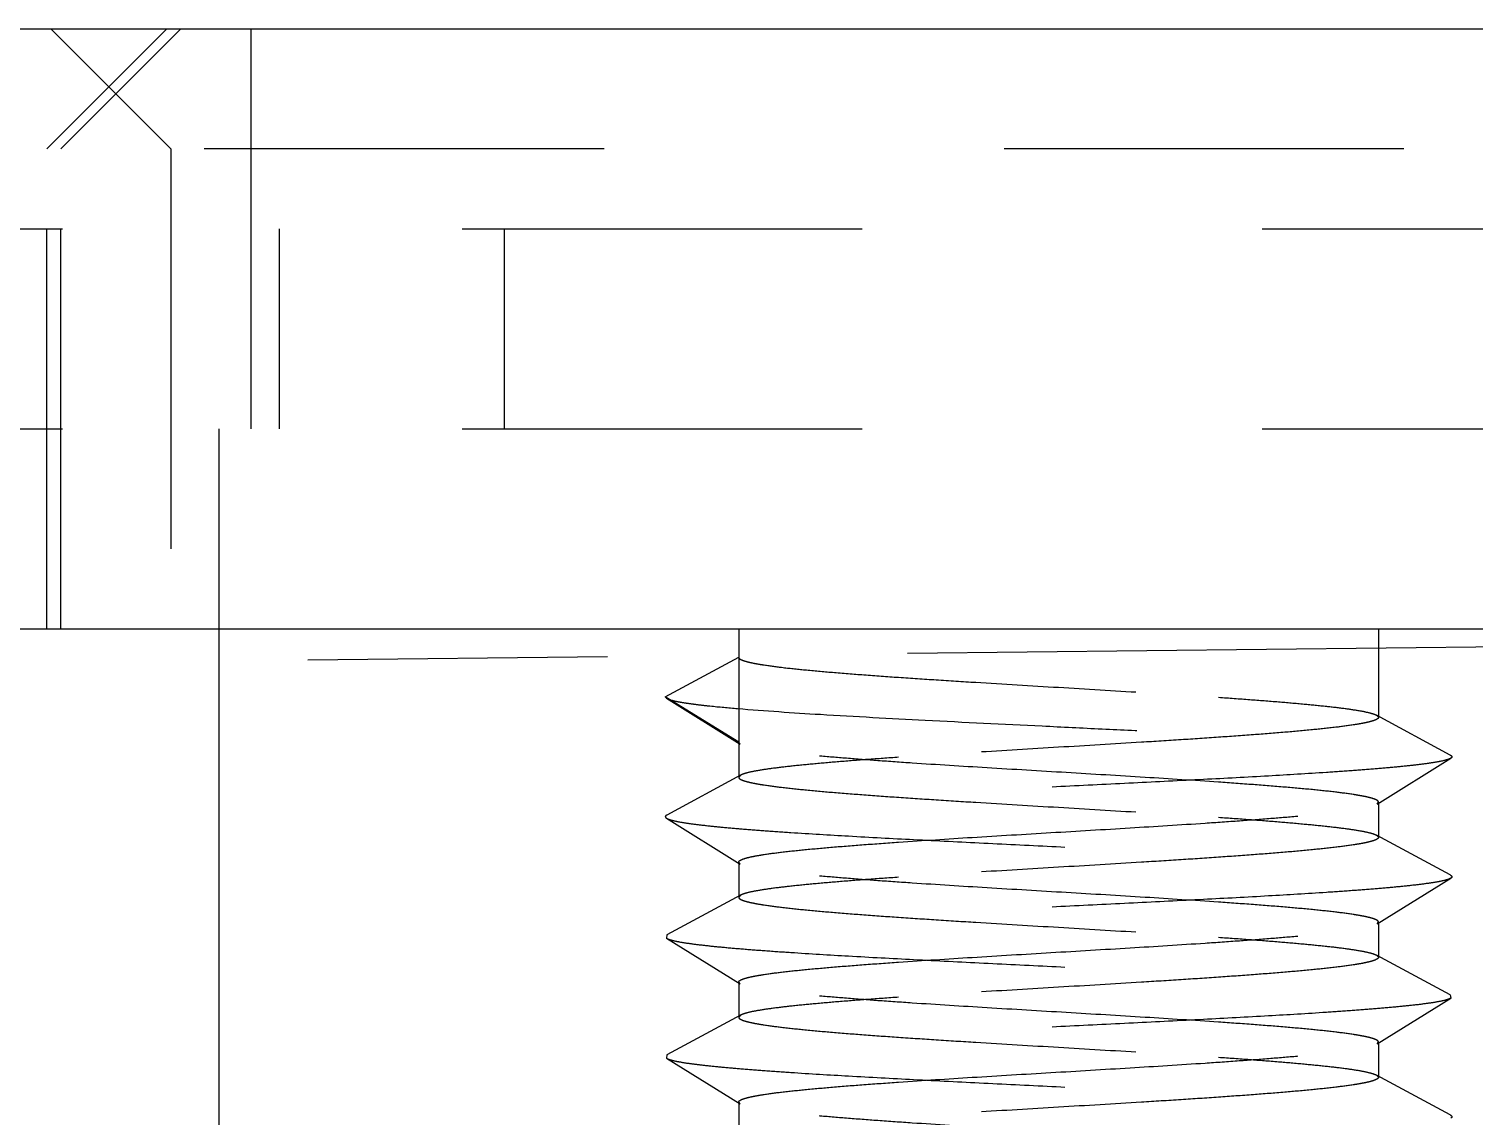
# Model space of a CAD drawing. Header units: inches. Extents: x 504 to 965, y -420 to -94.
# Drawn here: x 722.271 to 725.885, y -335.445 to -332.727 of the extents above; entities that cross this region are included whole.
import ezdxf

# ---------------------------------------------------------------- set-up
doc = ezdxf.new("R2010")
doc.units = ezdxf.units.IN
doc.header["$LTSCALE"] = 10
doc.header["$MEASUREMENT"] = 0
doc.linetypes.add('CENTER', pattern=[0.6, 0.375, -0.075, 0.075, -0.075])
doc.linetypes.add('HIDDEN', pattern=[0.2, 0.1, -0.1])
doc.layers.get('0').update_dxf_attribs({"linetype": 'CONTINUOUS'})
doc.layers.add('02___PRT_ALL_AXES', color=7, linetype='CONTINUOUS')
doc.layers.add('DEFAULT_2', color=8, linetype='HIDDEN')

msp = doc.modelspace()

# ---------------------------------------------------------------- linework, layer by layer
at = {"color": 7, "linetype": 'Continuous'}
for p, q in [((577.5555, -332.7269), (895.8513, -332.7269)), ((577.5555, -334.2269), (895.8513, -334.2269))]:
    msp.add_line(p, q, dxfattribs=at)
at = {"linetype": 'CENTER'}
msp.add_arc((736.7034, -1690.9897), 1356.7628, 83.2637115, 96.7362885, dxfattribs=at)
at = {"layer": '02___PRT_ALL_AXES', "color": 8, "linetype": 'HIDDEN'}
msp.add_line((722.7463, -333.7269), (722.7463, -334.2269), dxfattribs=at)
at = {"layer": '02___PRT_ALL_AXES', "color": 7, "linetype": 'Continuous'}
msp.add_line((722.7463, -334.2269), (722.7463, -337.6269), dxfattribs=at)
at = {"layer": 'DEFAULT_2', "color": 8, "linetype": 'HIDDEN'}
for p, q in [((722.6163, -332.7269), (722.3163, -333.0269)), ((722.6263, -333.0269), (722.3263, -332.7269)), ((722.3513, -333.0269), (722.6513, -332.7269)), ((722.8263, -332.7269), (722.8263, -334.2269)), ((871.71, -333.0269), (584.8213, -333.0269)), ((722.3163, -334.2269), (722.3163, -333.0269)), ((722.3513, -334.2269), (722.3513, -333.0269)), ((722.6263, -333.0269), (722.6263, -334.2269)), ((717.355, -333.2269), (727.6176, -333.2269)), ((722.8976, -333.7269), (722.8976, -333.2269)), ((723.4607, -333.7269), (723.4607, -333.2269)), ((717.355, -333.7269), (727.6176, -333.7269)), ((724.0463, -334.2269), (724.0463, -334.5983)), ((725.6463, -334.2269), (725.6463, -334.4483)), ((723.8628, -334.3969), (724.0463, -334.2983)), ((724.0463, -334.5105), (723.8628, -334.3969)), ((723.8628, -334.3969), (723.8658, -334.4007)), ((723.8658, -334.4007), (724.05, -334.5151)), ((725.8258, -334.5426), (725.6414, -334.443)), ((725.6414, -334.443), (725.6463, -334.4483)), ((724.05, -334.5151), (724.0463, -334.5105)), ((725.6426, -334.6651), (725.8268, -334.5507)), ((724.0512, -334.593), (723.8668, -334.6926)), ((724.0512, -334.593), (724.0463, -334.5983)), ((725.6426, -334.6651), (725.6463, -334.6605)), ((725.6463, -334.6605), (725.6463, -334.7483)), ((723.8658, -334.7007), (724.05, -334.8151)), ((725.8258, -334.8426), (725.6414, -334.743)), ((725.6414, -334.743), (725.6463, -334.7483)), ((724.0463, -334.8105), (724.0463, -334.8983)), ((724.05, -334.8151), (724.0463, -334.8105)), ((725.6426, -334.9651), (725.8268, -334.8507)), ((724.0512, -334.893), (723.8668, -334.9926)), ((724.0512, -334.893), (724.0463, -334.8983)), ((725.6426, -334.9651), (725.6463, -334.9605)), ((725.6463, -334.9605), (725.6463, -335.0483)), ((723.8668, -334.9926), (723.8658, -335.0007)), ((723.8658, -335.0007), (724.05, -335.1151)), ((725.8258, -335.1426), (725.6414, -335.043)), ((725.6414, -335.043), (725.6463, -335.0483)), ((724.0463, -335.1105), (724.0463, -335.1983)), ((724.05, -335.1151), (724.0463, -335.1105)), ((725.6426, -335.2651), (725.8268, -335.1507)), ((725.8258, -335.1426), (725.8268, -335.1507)), ((724.0512, -335.193), (723.8668, -335.2926)), ((724.0512, -335.193), (724.0463, -335.1983)), ((725.6426, -335.2651), (725.6463, -335.2605)), ((725.6463, -335.2605), (725.6463, -335.3483)), ((723.8668, -335.2926), (723.8658, -335.3007)), ((723.8658, -335.3007), (724.05, -335.4151)), ((725.8258, -335.4426), (725.6414, -335.343)), ((725.6414, -335.343), (725.6463, -335.3483)), ((724.0463, -335.4105), (724.0463, -335.4983)), ((724.05, -335.4151), (724.0463, -335.4105))]:
    msp.add_line(p, q, dxfattribs=at)
for points, knots in [([(724.0463, -334.2983), (724.0463, -334.2995), (724.0477, -334.3014), (724.0503, -334.3031), (724.0548, -334.3054), (724.0627, -334.3081), (724.0746, -334.3111), (724.0898, -334.3142), (724.1164, -334.3186), (724.1574, -334.324), (724.2152, -334.3301), (724.2838, -334.3362), (724.362, -334.3423), (724.4486, -334.3485), (724.5419, -334.3547), (724.6752, -334.3631), (724.8463, -334.3733), (725.0487, -334.3854), (725.182, -334.3939), (725.2463, -334.3983)], [0, 0, 0, 0, 0.002951, 0.005145, 0.007941, 0.015462, 0.025645, 0.038495, 0.053985, 0.092669, 0.1411, 0.19848, 0.263849, 0.336102, 0.414008, 0.496243, 0.668052, 0.839852, 1, 1, 1, 1]), ([(723.8658, -334.4007), (723.8681, -334.4021), (723.8744, -334.4045), (723.8863, -334.4076), (723.9024, -334.4107), (723.9227, -334.4138), (723.9472, -334.417), (723.9879, -334.4215), (724.0204, -334.4244), (724.0433, -334.4263)], [0, 0, 0, 0, 0.04471, 0.112491, 0.203751, 0.318314, 0.455838, 0.615766, 1, 1, 1, 1]), ([(725.2463, -334.3983), (725.2724, -334.4001), (725.3223, -334.4036), (725.3936, -334.4092), (725.4575, -334.4147), (725.513, -334.4202), (725.5593, -334.4256), (725.5959, -334.431), (725.6201, -334.4357), (725.6341, -334.4398), (725.6393, -334.4419), (725.6414, -334.443)], [0, 0, 0, 0, 0.196693, 0.37717, 0.538715, 0.679239, 0.796913, 0.890175, 0.957973, 0.982173, 1, 1, 1, 1]), ([(724.0433, -334.4263), (724.1123, -334.4321), (724.2687, -334.4424), (724.5227, -334.4562), (724.7575, -334.4676), (724.954, -334.4772), (725.0998, -334.4843), (725.2398, -334.4915), (725.3707, -334.4987), (725.4895, -334.5058), (725.5934, -334.5129), (725.6695, -334.5191), (725.7212, -334.5242), (725.7526, -334.5278), (725.7786, -334.5313), (725.7994, -334.5348), (725.8146, -334.5383), (725.8228, -334.541), (725.8258, -334.5426)], [0, 0, 0, 0, 0.116215, 0.263038, 0.427014, 0.510758, 0.5931, 0.672139, 0.746052, 0.813137, 0.871851, 0.920849, 0.941346, 0.959022, 0.973777, 0.985542, 0.994277, 1, 1, 1, 1]), ([(725.6463, -334.4483), (725.6463, -334.4495), (725.6449, -334.4514), (725.6423, -334.4531), (725.6378, -334.4554), (725.63, -334.4581), (725.6181, -334.4611), (725.6029, -334.4642), (725.5763, -334.4686), (725.5353, -334.4739), (725.4775, -334.48), (725.4089, -334.4862), (725.3306, -334.4923), (725.2441, -334.4985), (725.1508, -334.5047), (725.0174, -334.5131), (724.8464, -334.5233), (724.644, -334.5354), (724.5106, -334.5439), (724.4463, -334.5483)], [0, 0, 0, 0, 0.002946, 0.005136, 0.007926, 0.015442, 0.025615, 0.038456, 0.053942, 0.09261, 0.141033, 0.198411, 0.263781, 0.33604, 0.413953, 0.496193, 0.668011, 0.839832, 1, 1, 1, 1]), ([(725.2463, -334.6105), (725.1851, -334.6063), (725.0582, -334.5981), (724.8651, -334.5866), (724.6709, -334.575), (724.5139, -334.5652), (724.3967, -334.5571), (724.3184, -334.5512), (724.2483, -334.5453), (724.1875, -334.5395), (724.137, -334.5336), (724.1017, -334.5286), (724.0792, -334.5243), (724.0667, -334.5214), (724.0572, -334.5185), (724.052, -334.5163), (724.05, -334.5151)], [0, 0, 0, 0, 0.153215, 0.317568, 0.482925, 0.639047, 0.710595, 0.776296, 0.835139, 0.886221, 0.928765, 0.962148, 0.975256, 0.985931, 0.994162, 1, 1, 1, 1]), ([(724.4463, -334.5483), (724.4202, -334.5501), (724.3703, -334.5536), (724.299, -334.5592), (724.2351, -334.5647), (724.1797, -334.5702), (724.1333, -334.5756), (724.0967, -334.581), (724.0725, -334.5857), (724.0585, -334.5898), (724.0533, -334.5919), (724.0512, -334.593)], [0, 0, 0, 0, 0.196709, 0.377163, 0.538697, 0.679227, 0.796903, 0.890174, 0.957969, 0.982175, 1, 1, 1, 1]), ([(725.8258, -334.5426), (725.8269, -334.5432), (725.8285, -334.5442), (725.8299, -334.5462), (725.8298, -334.5477), (725.8289, -334.5493), (725.8277, -334.5501), (725.8268, -334.5507)], [0, 0, 0, 0, 0.316104, 0.524236, 0.615623, 0.718573, 1, 1, 1, 1]), ([(725.8268, -334.5507), (725.8254, -334.5516), (725.8216, -334.5532), (725.8113, -334.5565), (725.7931, -334.5602), (725.7652, -334.5645), (725.7294, -334.5688), (725.686, -334.5732), (725.6354, -334.5776), (725.578, -334.582), (725.4893, -334.5881), (725.3655, -334.5956), (725.2047, -334.6042), (725.0315, -334.6129), (724.852, -334.6217), (724.6723, -334.6304), (724.4985, -334.6391), (724.3368, -334.6478), (724.212, -334.6553), (724.1224, -334.6614), (724.0641, -334.6658), (724.0126, -334.6701), (723.9682, -334.6745), (723.9315, -334.6788), (723.9026, -334.6831), (723.8835, -334.6869), (723.8725, -334.6901), (723.8684, -334.6918), (723.8668, -334.6926)], [0, 0, 0, 0, 0.002611, 0.006215, 0.016495, 0.030864, 0.049236, 0.071467, 0.097374, 0.12674, 0.159315, 0.232952, 0.315766, 0.404918, 0.497344, 0.589872, 0.679323, 0.762625, 0.836921, 0.869882, 0.899668, 0.926026, 0.948731, 0.9676, 0.982482, 0.993281, 0.997144, 1, 1, 1, 1]), ([(724.0463, -334.5983), (724.0463, -334.5995), (724.0477, -334.6014), (724.0503, -334.6031), (724.0548, -334.6054), (724.0627, -334.6081), (724.0746, -334.6111), (724.0898, -334.6142), (724.1164, -334.6186), (724.1574, -334.624), (724.2152, -334.6301), (724.2838, -334.6362), (724.3621, -334.6423), (724.4486, -334.6485), (724.5419, -334.6547), (724.6752, -334.6631), (724.8463, -334.6733), (725.0487, -334.6854), (725.182, -334.6939), (725.2463, -334.6983)], [0, 0, 0, 0, 0.002951, 0.005147, 0.007944, 0.015466, 0.025647, 0.038499, 0.05399, 0.092674, 0.141104, 0.198485, 0.263857, 0.336107, 0.414011, 0.496244, 0.668052, 0.839855, 1, 1, 1, 1]), ([(725.6463, -334.6605), (725.6463, -334.6593), (725.6449, -334.6574), (725.6423, -334.6556), (725.6377, -334.6533), (725.6299, -334.6507), (725.618, -334.6476), (725.6028, -334.6446), (725.5762, -334.6401), (725.5352, -334.6348), (725.4774, -334.6287), (725.4088, -334.6226), (725.3305, -334.6164), (725.2753, -334.6125), (725.2463, -334.6105)], [0, 0, 0, 0, 0.008786, 0.015321, 0.023648, 0.046042, 0.076335, 0.114577, 0.160673, 0.27577, 0.419851, 0.590553, 0.785114, 1, 1, 1, 1]), ([(723.8668, -334.6926), (723.8657, -334.6932), (723.8641, -334.6942), (723.8627, -334.6962), (723.8628, -334.6977), (723.8637, -334.6993), (723.8649, -334.7001), (723.8658, -334.7007)], [0, 0, 0, 0, 0.316081, 0.524228, 0.615626, 0.718557, 1, 1, 1, 1]), ([(724.4463, -334.7605), (724.5075, -334.7563), (724.6344, -334.7481), (724.8275, -334.7366), (725.0217, -334.725), (725.1788, -334.7152), (725.296, -334.7071), (725.3743, -334.7012), (725.4443, -334.6953), (725.5051, -334.6895), (725.5556, -334.6836), (725.5909, -334.6786), (725.6134, -334.6743), (725.6259, -334.6714), (725.6354, -334.6685), (725.6406, -334.6663), (725.6426, -334.6651)], [0, 0, 0, 0, 0.153219, 0.317585, 0.482945, 0.639064, 0.710611, 0.776315, 0.83516, 0.886237, 0.928778, 0.962155, 0.975262, 0.985932, 0.994163, 1, 1, 1, 1]), ([(723.8658, -334.7007), (723.8672, -334.7016), (723.871, -334.7032), (723.8813, -334.7065), (723.8995, -334.7102), (723.9274, -334.7145), (723.9632, -334.7188), (724.0066, -334.7232), (724.0572, -334.7276), (724.1146, -334.732), (724.2033, -334.7381), (724.3271, -334.7456), (724.4879, -334.7542), (724.6611, -334.7629), (724.8406, -334.7717), (725.0203, -334.7804), (725.1941, -334.7891), (725.3558, -334.7978), (725.4806, -334.8053), (725.5702, -334.8114), (725.6285, -334.8158), (725.68, -334.8201), (725.7244, -334.8245), (725.7611, -334.8288), (725.79, -334.8331), (725.8091, -334.8369), (725.8201, -334.8401), (725.8242, -334.8418), (725.8258, -334.8426)], [0, 0, 0, 0, 0.002611, 0.006216, 0.016495, 0.030865, 0.049236, 0.071467, 0.097374, 0.12674, 0.159315, 0.232952, 0.315766, 0.404918, 0.497344, 0.589872, 0.679323, 0.762625, 0.836921, 0.869882, 0.899668, 0.926025, 0.948731, 0.9676, 0.982482, 0.99328, 0.997143, 1, 1, 1, 1]), ([(725.2463, -334.6983), (725.2724, -334.7001), (725.3223, -334.7036), (725.3936, -334.7092), (725.4575, -334.7147), (725.513, -334.7202), (725.5593, -334.7256), (725.5959, -334.731), (725.6201, -334.7357), (725.6341, -334.7398), (725.6393, -334.7419), (725.6414, -334.743)], [0, 0, 0, 0, 0.196688, 0.377164, 0.538712, 0.679237, 0.796915, 0.890178, 0.957977, 0.982175, 1, 1, 1, 1]), ([(724.0463, -334.8105), (724.0463, -334.8093), (724.0477, -334.8074), (724.0503, -334.8056), (724.0549, -334.8033), (724.0627, -334.8007), (724.0746, -334.7976), (724.0898, -334.7946), (724.1164, -334.7901), (724.1574, -334.7848), (724.2152, -334.7787), (724.2839, -334.7726), (724.3621, -334.7664), (724.4173, -334.7625), (724.4463, -334.7605)], [0, 0, 0, 0, 0.008793, 0.015335, 0.023667, 0.046068, 0.076369, 0.114618, 0.160717, 0.275825, 0.419907, 0.590602, 0.785144, 1, 1, 1, 1]), ([(725.6463, -334.7483), (725.6463, -334.7495), (725.6449, -334.7514), (725.6423, -334.7531), (725.6378, -334.7554), (725.63, -334.7581), (725.6181, -334.7611), (725.6029, -334.7642), (725.5763, -334.7686), (725.5353, -334.7739), (725.4775, -334.78), (725.4089, -334.7862), (725.3306, -334.7923), (725.2441, -334.7985), (725.1508, -334.8047), (725.0174, -334.8131), (724.8463, -334.8233), (724.6439, -334.8354), (724.5106, -334.8439), (724.4463, -334.8483)], [0, 0, 0, 0, 0.002947, 0.005136, 0.007927, 0.015443, 0.025617, 0.038458, 0.053945, 0.092616, 0.141039, 0.198415, 0.263784, 0.336042, 0.413954, 0.496196, 0.668015, 0.839831, 1, 1, 1, 1]), ([(725.2463, -334.9105), (725.1851, -334.9063), (725.0582, -334.8981), (724.8651, -334.8866), (724.6709, -334.875), (724.5139, -334.8652), (724.3967, -334.8571), (724.3184, -334.8512), (724.2483, -334.8453), (724.1875, -334.8395), (724.137, -334.8336), (724.1017, -334.8286), (724.0792, -334.8243), (724.0667, -334.8214), (724.0572, -334.8185), (724.052, -334.8163), (724.05, -334.8151)], [0, 0, 0, 0, 0.153219, 0.317574, 0.482931, 0.639056, 0.710605, 0.776306, 0.83515, 0.886228, 0.928771, 0.962153, 0.97526, 0.985931, 0.994163, 1, 1, 1, 1]), ([(725.8268, -334.8507), (725.8254, -334.8516), (725.8216, -334.8532), (725.8113, -334.8565), (725.7931, -334.8602), (725.7652, -334.8645), (725.7294, -334.8688), (725.686, -334.8732), (725.6354, -334.8776), (725.578, -334.882), (725.4893, -334.8881), (725.3655, -334.8956), (725.2047, -334.9042), (725.0315, -334.9129), (724.852, -334.9217), (724.6723, -334.9304), (724.4985, -334.9391), (724.3368, -334.9478), (724.212, -334.9553), (724.1224, -334.9614), (724.0641, -334.9658), (724.0126, -334.9701), (723.9682, -334.9745), (723.9315, -334.9788), (723.9026, -334.9831), (723.8835, -334.9869), (723.8725, -334.9901), (723.8684, -334.9918), (723.8668, -334.9926)], [0, 0, 0, 0, 0.002611, 0.006217, 0.016495, 0.030866, 0.049236, 0.071468, 0.097374, 0.126741, 0.159315, 0.232952, 0.315766, 0.404918, 0.497344, 0.589872, 0.679323, 0.762625, 0.836921, 0.869881, 0.899668, 0.926024, 0.948731, 0.967599, 0.982482, 0.993279, 0.997143, 1, 1, 1, 1]), ([(724.4463, -334.8483), (724.4202, -334.8501), (724.3703, -334.8536), (724.299, -334.8592), (724.2351, -334.8647), (724.1796, -334.8702), (724.1333, -334.8756), (724.0967, -334.881), (724.0725, -334.8857), (724.0585, -334.8898), (724.0533, -334.8919), (724.0512, -334.893)], [0, 0, 0, 0, 0.196694, 0.377169, 0.538708, 0.679229, 0.796904, 0.89017, 0.957973, 0.982173, 1, 1, 1, 1]), ([(725.8258, -334.8426), (725.8269, -334.8432), (725.8285, -334.8442), (725.8299, -334.8462), (725.8298, -334.8477), (725.8289, -334.8493), (725.8277, -334.8501), (725.8268, -334.8507)], [0, 0, 0, 0, 0.316082, 0.524236, 0.615651, 0.718581, 1, 1, 1, 1]), ([(724.0463, -334.8983), (724.0463, -334.8995), (724.0477, -334.9014), (724.0503, -334.9031), (724.0548, -334.9054), (724.0627, -334.9081), (724.0746, -334.9111), (724.0898, -334.9142), (724.1164, -334.9186), (724.1573, -334.924), (724.2152, -334.9301), (724.2838, -334.9362), (724.362, -334.9423), (724.4486, -334.9485), (724.5419, -334.9547), (724.6752, -334.9631), (724.8463, -334.9733), (725.0487, -334.9854), (725.182, -334.9939), (725.2463, -334.9983)], [0, 0, 0, 0, 0.002951, 0.005144, 0.007939, 0.015463, 0.025642, 0.03849, 0.053982, 0.092659, 0.141089, 0.19847, 0.263839, 0.336093, 0.413997, 0.496228, 0.668038, 0.839847, 1, 1, 1, 1]), ([(725.6463, -334.9605), (725.6463, -334.9593), (725.6449, -334.9574), (725.6423, -334.9556), (725.6378, -334.9533), (725.6299, -334.9507), (725.618, -334.9476), (725.6028, -334.9446), (725.5762, -334.9401), (725.5352, -334.9348), (725.4774, -334.9287), (725.4088, -334.9226), (725.3305, -334.9164), (725.2753, -334.9125), (725.2463, -334.9105)], [0, 0, 0, 0, 0.008781, 0.015312, 0.023635, 0.04602, 0.076306, 0.114544, 0.160637, 0.275732, 0.419816, 0.590523, 0.785097, 1, 1, 1, 1]), ([(724.4463, -335.0605), (724.5075, -335.0563), (724.6344, -335.0481), (724.8275, -335.0366), (725.0217, -335.025), (725.1788, -335.0152), (725.296, -335.0071), (725.3743, -335.0012), (725.4443, -334.9953), (725.5051, -334.9895), (725.5556, -334.9836), (725.5909, -334.9786), (725.6134, -334.9743), (725.6259, -334.9714), (725.6354, -334.9685), (725.6406, -334.9663), (725.6426, -334.9651)], [0, 0, 0, 0, 0.153218, 0.317584, 0.482947, 0.639065, 0.710611, 0.776314, 0.835159, 0.886236, 0.928778, 0.962156, 0.975263, 0.985933, 0.994163, 1, 1, 1, 1]), ([(723.8658, -335.0007), (723.8672, -335.0016), (723.871, -335.0032), (723.8813, -335.0065), (723.8995, -335.0102), (723.9274, -335.0145), (723.9632, -335.0188), (724.0066, -335.0232), (724.0572, -335.0276), (724.1146, -335.032), (724.2033, -335.0381), (724.3271, -335.0456), (724.4879, -335.0542), (724.6611, -335.0629), (724.8406, -335.0717), (725.0203, -335.0804), (725.1941, -335.0891), (725.3558, -335.0978), (725.4806, -335.1053), (725.5702, -335.1114), (725.6285, -335.1158), (725.68, -335.1201), (725.7244, -335.1245), (725.7611, -335.1288), (725.79, -335.1331), (725.8091, -335.1369), (725.8201, -335.1401), (725.8242, -335.1418), (725.8258, -335.1426)], [0, 0, 0, 0, 0.002611, 0.006217, 0.016495, 0.030866, 0.049236, 0.071468, 0.097374, 0.126741, 0.159315, 0.232952, 0.315766, 0.404918, 0.497344, 0.589872, 0.679323, 0.762625, 0.836921, 0.869881, 0.899668, 0.926024, 0.948731, 0.967598, 0.982482, 0.993279, 0.997142, 1, 1, 1, 1]), ([(725.2463, -334.9983), (725.2724, -335.0001), (725.3223, -335.0036), (725.3936, -335.0092), (725.4575, -335.0147), (725.513, -335.0202), (725.5593, -335.0256), (725.5959, -335.031), (725.6201, -335.0357), (725.6341, -335.0398), (725.6393, -335.0419), (725.6414, -335.043)], [0, 0, 0, 0, 0.196687, 0.377166, 0.538714, 0.67924, 0.796917, 0.890181, 0.95798, 0.982176, 1, 1, 1, 1]), ([(725.6463, -335.0483), (725.6463, -335.0495), (725.6449, -335.0514), (725.6423, -335.0531), (725.6378, -335.0554), (725.63, -335.0581), (725.6181, -335.0611), (725.6029, -335.0642), (725.5763, -335.0686), (725.5353, -335.0739), (725.4775, -335.08), (725.4089, -335.0862), (725.3307, -335.0923), (725.2441, -335.0985), (725.1508, -335.1047), (725.0175, -335.1131), (724.8464, -335.1233), (724.644, -335.1354), (724.5106, -335.1439), (724.4463, -335.1483)], [0, 0, 0, 0, 0.002946, 0.005135, 0.007925, 0.01544, 0.025613, 0.038453, 0.053939, 0.092609, 0.141032, 0.198407, 0.263774, 0.33603, 0.413943, 0.496185, 0.668011, 0.839829, 1, 1, 1, 1]), ([(724.0463, -335.1105), (724.0463, -335.1093), (724.0477, -335.1074), (724.0503, -335.1056), (724.0549, -335.1033), (724.0627, -335.1006), (724.0746, -335.0976), (724.0898, -335.0946), (724.1165, -335.0901), (724.1574, -335.0848), (724.2152, -335.0787), (724.2839, -335.0726), (724.3621, -335.0664), (724.4173, -335.0625), (724.4463, -335.0605)], [0, 0, 0, 0, 0.008795, 0.015339, 0.023673, 0.046078, 0.076382, 0.114633, 0.160732, 0.27584, 0.41992, 0.590611, 0.785151, 1, 1, 1, 1]), ([(725.2463, -335.2105), (725.1851, -335.2063), (725.0582, -335.1981), (724.8651, -335.1866), (724.6709, -335.175), (724.5139, -335.1652), (724.3967, -335.1571), (724.3184, -335.1512), (724.2483, -335.1453), (724.1875, -335.1395), (724.137, -335.1336), (724.1017, -335.1286), (724.0792, -335.1243), (724.0667, -335.1214), (724.0572, -335.1185), (724.052, -335.1163), (724.05, -335.1151)], [0, 0, 0, 0, 0.153219, 0.317575, 0.482929, 0.639053, 0.710603, 0.776306, 0.83515, 0.886228, 0.92877, 0.962153, 0.97526, 0.985931, 0.994164, 1, 1, 1, 1]), ([(725.8268, -335.1507), (725.8254, -335.1516), (725.8216, -335.1532), (725.8113, -335.1565), (725.7931, -335.1602), (725.7652, -335.1645), (725.7294, -335.1688), (725.686, -335.1732), (725.6354, -335.1776), (725.578, -335.182), (725.4893, -335.1881), (725.3655, -335.1956), (725.2047, -335.2042), (725.0315, -335.2129), (724.852, -335.2217), (724.6723, -335.2304), (724.4985, -335.2391), (724.3368, -335.2478), (724.212, -335.2553), (724.1224, -335.2614), (724.0641, -335.2658), (724.0126, -335.2701), (723.9682, -335.2745), (723.9315, -335.2788), (723.9026, -335.2831), (723.8835, -335.2869), (723.8725, -335.2901), (723.8684, -335.2918), (723.8668, -335.2926)], [0, 0, 0, 0, 0.002611, 0.006217, 0.016495, 0.030866, 0.049236, 0.071468, 0.097374, 0.126741, 0.159315, 0.232952, 0.315766, 0.404918, 0.497344, 0.589872, 0.679323, 0.762625, 0.836921, 0.869881, 0.899668, 0.926024, 0.948731, 0.967598, 0.982482, 0.993279, 0.997142, 1, 1, 1, 1]), ([(724.4463, -335.1483), (724.4202, -335.1501), (724.3703, -335.1536), (724.299, -335.1592), (724.2351, -335.1647), (724.1796, -335.1702), (724.1333, -335.1756), (724.0967, -335.181), (724.0725, -335.1857), (724.0585, -335.1898), (724.0533, -335.1919), (724.0512, -335.193)], [0, 0, 0, 0, 0.196695, 0.377171, 0.538714, 0.679235, 0.796907, 0.890171, 0.957972, 0.982173, 1, 1, 1, 1]), ([(724.0463, -335.1983), (724.0463, -335.1995), (724.0477, -335.2014), (724.0503, -335.2031), (724.0548, -335.2054), (724.0626, -335.2081), (724.0746, -335.2111), (724.0898, -335.2142), (724.1164, -335.2186), (724.1573, -335.2239), (724.2151, -335.23), (724.2838, -335.2362), (724.362, -335.2423), (724.4485, -335.2485), (724.5418, -335.2547), (724.6752, -335.2631), (724.8463, -335.2733), (725.0487, -335.2854), (725.182, -335.2939), (725.2463, -335.2983)], [0, 0, 0, 0, 0.002949, 0.00514, 0.007933, 0.015453, 0.025628, 0.038472, 0.05396, 0.092632, 0.141056, 0.198435, 0.263805, 0.336061, 0.41397, 0.496206, 0.668022, 0.839839, 1, 1, 1, 1]), ([(725.6463, -335.2605), (725.6463, -335.2593), (725.6449, -335.2574), (725.6423, -335.2556), (725.6378, -335.2533), (725.6299, -335.2507), (725.618, -335.2476), (725.6028, -335.2446), (725.5762, -335.2401), (725.5353, -335.2348), (725.4774, -335.2287), (725.4088, -335.2226), (725.3306, -335.2164), (725.2753, -335.2125), (725.2463, -335.2105)], [0, 0, 0, 0, 0.008779, 0.015303, 0.023617, 0.045999, 0.076283, 0.11451, 0.160603, 0.275693, 0.419792, 0.590503, 0.785066, 1, 1, 1, 1]), ([(724.4463, -335.3605), (724.5075, -335.3563), (724.6344, -335.3481), (724.8275, -335.3366), (725.0217, -335.325), (725.1788, -335.3152), (725.2959, -335.3071), (725.3742, -335.3012), (725.4443, -335.2953), (725.5051, -335.2895), (725.5556, -335.2836), (725.5909, -335.2786), (725.6134, -335.2743), (725.6259, -335.2714), (725.6354, -335.2685), (725.6406, -335.2663), (725.6426, -335.2651)], [0, 0, 0, 0, 0.153216, 0.31758, 0.482942, 0.639062, 0.710609, 0.776311, 0.835154, 0.886236, 0.928777, 0.962154, 0.975263, 0.985935, 0.994162, 1, 1, 1, 1]), ([(723.8658, -335.3007), (723.8672, -335.3016), (723.871, -335.3032), (723.8813, -335.3065), (723.8995, -335.3102), (723.9274, -335.3145), (723.9632, -335.3188), (724.0066, -335.3232), (724.0572, -335.3276), (724.1146, -335.332), (724.2033, -335.3381), (724.3271, -335.3456), (724.4879, -335.3542), (724.6611, -335.3629), (724.8406, -335.3717), (725.0203, -335.3804), (725.1941, -335.3891), (725.3558, -335.3978), (725.4806, -335.4053), (725.5702, -335.4114), (725.6285, -335.4158), (725.68, -335.4201), (725.7244, -335.4245), (725.7611, -335.4288), (725.79, -335.4331), (725.8091, -335.4369), (725.8201, -335.4401), (725.8242, -335.4418), (725.8258, -335.4426)], [0, 0, 0, 0, 0.00261, 0.006217, 0.016495, 0.030865, 0.049236, 0.071468, 0.097374, 0.126741, 0.159315, 0.232952, 0.315766, 0.404918, 0.497344, 0.589872, 0.679323, 0.762625, 0.836921, 0.869881, 0.899668, 0.926024, 0.948731, 0.967599, 0.982482, 0.993279, 0.997142, 1, 1, 1, 1]), ([(725.2463, -335.2983), (725.2724, -335.3001), (725.3223, -335.3036), (725.3936, -335.3092), (725.4575, -335.3147), (725.513, -335.3202), (725.5593, -335.3256), (725.5959, -335.331), (725.6201, -335.3357), (725.6341, -335.3398), (725.6393, -335.3419), (725.6414, -335.343)], [0, 0, 0, 0, 0.196706, 0.377159, 0.538698, 0.67923, 0.796907, 0.890176, 0.957971, 0.982175, 1, 1, 1, 1]), ([(724.0463, -335.4105), (724.0463, -335.4093), (724.0477, -335.4074), (724.0503, -335.4056), (724.0549, -335.4033), (724.0627, -335.4007), (724.0746, -335.3976), (724.0898, -335.3946), (724.1164, -335.3901), (724.1574, -335.3848), (724.2152, -335.3787), (724.2839, -335.3726), (724.3621, -335.3664), (724.4173, -335.3625), (724.4463, -335.3605)], [0, 0, 0, 0, 0.008794, 0.015336, 0.023669, 0.046072, 0.076374, 0.114624, 0.160722, 0.275827, 0.419908, 0.590601, 0.785144, 1, 1, 1, 1]), ([(725.6463, -335.3483), (725.6463, -335.3495), (725.6449, -335.3514), (725.6423, -335.3531), (725.6378, -335.3554), (725.63, -335.3581), (725.618, -335.3611), (725.6028, -335.3642), (725.5762, -335.3686), (725.5353, -335.3739), (725.4775, -335.38), (725.4088, -335.3862), (725.3306, -335.3923), (725.2441, -335.3985), (725.1508, -335.4047), (725.0174, -335.4131), (724.8463, -335.4233), (724.6439, -335.4354), (724.5106, -335.4439), (724.4463, -335.4483)], [0, 0, 0, 0, 0.002948, 0.005141, 0.007935, 0.015452, 0.025627, 0.038475, 0.053962, 0.092639, 0.141064, 0.198443, 0.263812, 0.336063, 0.413972, 0.496211, 0.66803, 0.839842, 1, 1, 1, 1]), ([(725.2463, -335.5105), (725.1851, -335.5063), (725.0582, -335.4981), (724.8651, -335.4866), (724.6709, -335.475), (724.5139, -335.4652), (724.3967, -335.4571), (724.3184, -335.4512), (724.2483, -335.4453), (724.1875, -335.4395), (724.137, -335.4336), (724.1017, -335.4286), (724.0792, -335.4243), (724.0667, -335.4214), (724.0572, -335.4185), (724.052, -335.4163), (724.05, -335.4151)], [0, 0, 0, 0, 0.153218, 0.317576, 0.482929, 0.639051, 0.710601, 0.776305, 0.835151, 0.886229, 0.928771, 0.962152, 0.97526, 0.985931, 0.994163, 1, 1, 1, 1]), ([(725.8258, -335.4426), (725.8269, -335.4432), (725.8285, -335.4442), (725.8299, -335.4462), (725.8298, -335.4477), (725.8289, -335.4493), (725.8277, -335.4501), (725.8268, -335.4507)], [0, 0, 0, 0, 0.316234, 0.52428, 0.615716, 0.718695, 1, 1, 1, 1])]:
    msp.add_open_spline(points, degree=3, knots=knots, dxfattribs=at)

doc.saveas('drawing.dxf')
